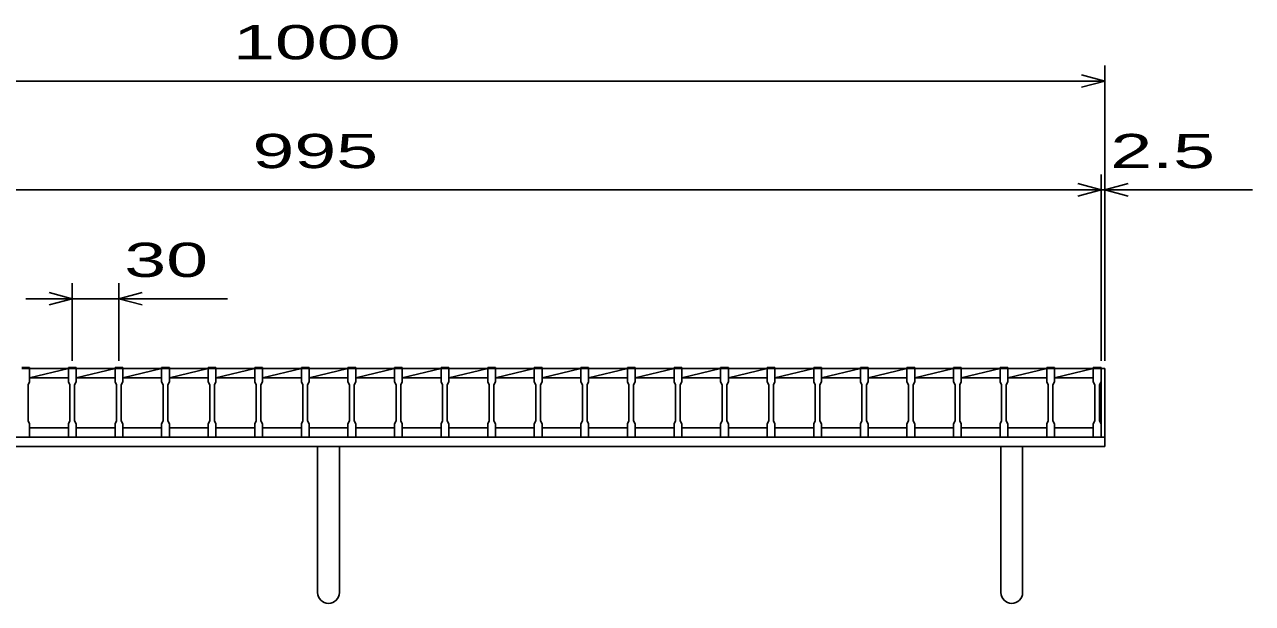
# Model space of a CAD drawing. Units: millimetres, scale not verified. Extents: x -1820 to 1731, y -1282 to 1054.
# Drawn here: x -1117 to -326, y -638 to -266 of the extents above; entities that cross this region are included whole.
import ezdxf
from ezdxf.enums import TextEntityAlignment as Align

# ---------------------------------------------------------------- set-up
doc = ezdxf.new("R2010")
doc.units = ezdxf.units.MM
doc.header["$LTSCALE"] = 10
for name, color, linetype, lineweight in [('16', 3, 'Continuous', 25), ('19', 6, 'Continuous', 25), ('22', 4, 'Continuous', 25)]:
    doc.layers.add(name, color=color, linetype=linetype, lineweight=lineweight)
doc.styles.add('ベクトル', font='')
doc.styles.get('ベクトル').set_extended_font_data('ベクトル')

msp = doc.modelspace()

# ---------------------------------------------------------------- linework, layer by layer
at = {"layer": '16'}
for p, q in [((-1119, -486.8), (-1114, -486.8)), ((-1114, -487.5), (-1119, -487.5)), ((-1114, -486.8), (-1114, -487.5)), ((-1114, -496), (-1114, -487.5)), ((-1114, -487.5), (-1089, -487.5)), ((-1114, -493.5), (-1089, -487.5)), ((-1089, -487.5), (-1089, -486.8)), ((-1089, -486.8), (-1084, -486.8)), ((-1089, -487.5), (-1089, -496)), ((-1084, -487.5), (-1089, -487.5)), ((-1084, -486.8), (-1084, -487.5)), ((-1084, -496), (-1084, -487.5)), ((-1084, -487.5), (-1059, -487.5)), ((-1084, -493.5), (-1059, -487.5)), ((-1059, -487.5), (-1059, -486.8)), ((-1059, -486.8), (-1054, -486.8)), ((-1059, -487.5), (-1059, -496)), ((-1054, -487.5), (-1059, -487.5)), ((-1054, -486.8), (-1054, -487.5)), ((-1054, -496), (-1054, -487.5)), ((-1054, -487.5), (-1029, -487.5)), ((-1054, -493.5), (-1029, -487.5)), ((-1029, -487.5), (-1029, -486.8)), ((-1029, -486.8), (-1024, -486.8)), ((-1029, -487.5), (-1029, -496)), ((-1024, -487.5), (-1029, -487.5)), ((-1024, -486.8), (-1024, -487.5)), ((-1024, -496), (-1024, -487.5)), ((-1024, -487.5), (-999, -487.5)), ((-1024, -493.5), (-999, -487.5)), ((-999, -487.5), (-999, -486.8)), ((-999, -486.8), (-994, -486.8)), ((-999, -487.5), (-999, -496)), ((-994, -487.5), (-999, -487.5)), ((-994, -486.8), (-994, -487.5)), ((-994, -496), (-994, -487.5)), ((-994, -487.5), (-969, -487.5)), ((-994, -493.5), (-969, -487.5)), ((-969, -487.5), (-969, -486.8)), ((-969, -486.8), (-964, -486.8)), ((-969, -487.5), (-969, -496)), ((-964, -487.5), (-969, -487.5)), ((-964, -486.8), (-964, -487.5)), ((-964, -496), (-964, -487.5)), ((-964, -487.5), (-939, -487.5)), ((-964, -493.5), (-939, -487.5)), ((-939, -487.5), (-939, -486.8)), ((-939, -486.8), (-934, -486.8)), ((-939, -487.5), (-939, -496)), ((-934, -487.5), (-939, -487.5)), ((-934, -486.8), (-934, -487.5)), ((-934, -496), (-934, -487.5)), ((-934, -487.5), (-909, -487.5)), ((-934, -493.5), (-909, -487.5)), ((-909, -487.5), (-909, -486.8)), ((-909, -486.8), (-904, -486.8)), ((-909, -487.5), (-909, -496)), ((-904, -487.5), (-909, -487.5)), ((-904, -486.8), (-904, -487.5)), ((-904, -496), (-904, -487.5)), ((-904, -487.5), (-879, -487.5)), ((-904, -493.5), (-879, -487.5)), ((-879, -487.5), (-879, -486.8)), ((-879, -486.8), (-874, -486.8)), ((-879, -487.5), (-879, -496)), ((-874, -487.5), (-879, -487.5)), ((-874, -486.8), (-874, -487.5)), ((-874, -496), (-874, -487.5)), ((-874, -487.5), (-849, -487.5)), ((-874, -493.5), (-849, -487.5)), ((-849, -487.5), (-849, -486.8)), ((-849, -486.8), (-844, -486.8)), ((-849, -487.5), (-849, -496)), ((-844, -487.5), (-849, -487.5)), ((-844, -486.8), (-844, -487.5)), ((-844, -496), (-844, -487.5)), ((-844, -487.5), (-819, -487.5)), ((-844, -493.5), (-819, -487.5)), ((-819, -487.5), (-819, -486.8)), ((-819, -486.8), (-814, -486.8)), ((-819, -487.5), (-819, -496)), ((-814, -487.5), (-819, -487.5)), ((-814, -486.8), (-814, -487.5)), ((-814, -496), (-814, -487.5)), ((-814, -487.5), (-789, -487.5)), ((-814, -493.5), (-789, -487.5)), ((-789, -487.5), (-789, -486.8)), ((-789, -486.8), (-784, -486.8)), ((-789, -487.5), (-789, -496)), ((-784, -487.5), (-789, -487.5)), ((-784, -486.8), (-784, -487.5)), ((-784, -496), (-784, -487.5)), ((-784, -487.5), (-759, -487.5)), ((-784, -493.5), (-759, -487.5)), ((-759, -487.5), (-759, -486.8)), ((-759, -486.8), (-754, -486.8)), ((-759, -487.5), (-759, -496)), ((-754, -487.5), (-759, -487.5)), ((-754, -486.8), (-754, -487.5)), ((-754, -496), (-754, -487.5)), ((-754, -487.5), (-729, -487.5)), ((-754, -493.5), (-729, -487.5)), ((-729, -487.5), (-729, -486.8)), ((-729, -486.8), (-724, -486.8)), ((-729, -487.5), (-729, -496)), ((-724, -487.5), (-729, -487.5)), ((-724, -486.8), (-724, -487.5)), ((-724, -496), (-724, -487.5)), ((-724, -487.5), (-699, -487.5)), ((-724, -493.5), (-699, -487.5)), ((-699, -487.5), (-699, -486.8)), ((-699, -486.8), (-694, -486.8)), ((-699, -487.5), (-699, -496)), ((-694, -487.5), (-699, -487.5)), ((-694, -486.8), (-694, -487.5)), ((-694, -496), (-694, -487.5)), ((-694, -487.5), (-669, -487.5)), ((-694, -493.5), (-669, -487.5)), ((-669, -487.5), (-669, -486.8)), ((-669, -486.8), (-664, -486.8)), ((-669, -487.5), (-669, -496)), ((-664, -487.5), (-669, -487.5)), ((-664, -486.8), (-664, -487.5)), ((-664, -496), (-664, -487.5)), ((-664, -487.5), (-639, -487.5)), ((-664, -493.5), (-639, -487.5)), ((-639, -487.5), (-639, -486.8)), ((-639, -486.8), (-634, -486.8)), ((-639, -487.5), (-639, -496)), ((-634, -487.5), (-639, -487.5)), ((-634, -486.8), (-634, -487.5)), ((-634, -496), (-634, -487.5)), ((-634, -487.5), (-609, -487.5)), ((-634, -493.5), (-609, -487.5)), ((-609, -487.5), (-609, -486.8)), ((-609, -486.8), (-604, -486.8)), ((-609, -487.5), (-609, -496)), ((-604, -487.5), (-609, -487.5)), ((-604, -486.8), (-604, -487.5)), ((-604, -496), (-604, -487.5)), ((-604, -487.5), (-579, -487.5)), ((-604, -493.5), (-579, -487.5)), ((-579, -487.5), (-579, -486.8)), ((-579, -486.8), (-574, -486.8)), ((-579, -487.5), (-579, -496)), ((-574, -487.5), (-579, -487.5)), ((-574, -486.8), (-574, -487.5)), ((-574, -496), (-574, -487.5)), ((-574, -487.5), (-549, -487.5)), ((-574, -493.5), (-549, -487.5)), ((-549, -487.5), (-549, -486.8)), ((-549, -486.8), (-544, -486.8)), ((-549, -487.5), (-549, -496)), ((-544, -487.5), (-549, -487.5)), ((-544, -486.8), (-544, -487.5)), ((-544, -496), (-544, -487.5)), ((-544, -487.5), (-519, -487.5)), ((-544, -493.5), (-519, -487.5)), ((-519, -487.5), (-519, -486.8)), ((-519, -486.8), (-514, -486.8)), ((-519, -487.5), (-519, -496)), ((-514, -487.5), (-519, -487.5)), ((-514, -486.8), (-514, -487.5)), ((-514, -496), (-514, -487.5)), ((-514, -487.5), (-489, -487.5)), ((-514, -493.5), (-489, -487.5)), ((-489, -487.5), (-489, -486.8)), ((-489, -486.8), (-484, -486.8)), ((-489, -487.5), (-489, -496)), ((-484, -487.5), (-489, -487.5)), ((-484, -486.8), (-484, -487.5)), ((-484, -496), (-484, -487.5)), ((-484, -487.5), (-459, -487.5)), ((-484, -493.5), (-459, -487.5)), ((-459, -487.5), (-459, -486.8)), ((-459, -486.8), (-454, -486.8)), ((-459, -487.5), (-459, -496)), ((-454, -487.5), (-459, -487.5)), ((-454, -486.8), (-454, -487.5)), ((-454, -496), (-454, -487.5)), ((-454, -487.5), (-429, -487.5)), ((-454, -493.5), (-429, -487.5)), ((-429, -487.5), (-429, -486.8)), ((-429, -486.8), (-424, -486.8)), ((-429, -487.5), (-429, -496)), ((-424, -487.5), (-429, -487.5)), ((-424, -486.8), (-424, -487.5)), ((-424, -496), (-424, -487.5)), ((-424, -525.5), (-424, -487.5)), ((-1115, -498), (-1114, -496)), ((-1115, -521), (-1115, -498)), ((-1114, -493.5), (-1089, -493.5)), ((-1089, -496), (-1088, -498)), ((-1088, -498), (-1088, -521)), ((-1085, -498), (-1084, -496)), ((-1085, -521), (-1085, -498)), ((-1084, -493.5), (-1059, -493.5)), ((-1059, -496), (-1058, -498)), ((-1058, -498), (-1058, -521)), ((-1055, -498), (-1054, -496)), ((-1055, -521), (-1055, -498)), ((-1054, -493.5), (-1029, -493.5)), ((-1029, -496), (-1028, -498)), ((-1028, -498), (-1028, -521)), ((-1025, -498), (-1024, -496)), ((-1025, -521), (-1025, -498)), ((-1024, -493.5), (-999, -493.5)), ((-999, -496), (-998, -498)), ((-998, -498), (-998, -521)), ((-995, -498), (-994, -496)), ((-995, -521), (-995, -498)), ((-994, -493.5), (-969, -493.5)), ((-969, -496), (-968, -498)), ((-968, -498), (-968, -521)), ((-965, -498), (-964, -496)), ((-965, -521), (-965, -498)), ((-964, -493.5), (-939, -493.5)), ((-939, -496), (-938, -498)), ((-938, -498), (-938, -521)), ((-935, -498), (-934, -496)), ((-935, -521), (-935, -498)), ((-934, -493.5), (-909, -493.5)), ((-909, -496), (-908, -498)), ((-908, -498), (-908, -521)), ((-905, -498), (-904, -496)), ((-905, -521), (-905, -498)), ((-904, -493.5), (-879, -493.5)), ((-879, -496), (-878, -498)), ((-878, -498), (-878, -521)), ((-875, -498), (-874, -496)), ((-875, -521), (-875, -498)), ((-874, -493.5), (-849, -493.5)), ((-849, -496), (-848, -498)), ((-848, -498), (-848, -521)), ((-845, -498), (-844, -496)), ((-845, -521), (-845, -498)), ((-844, -493.5), (-819, -493.5)), ((-819, -496), (-818, -498)), ((-818, -498), (-818, -521)), ((-815, -498), (-814, -496)), ((-815, -521), (-815, -498)), ((-814, -493.5), (-789, -493.5)), ((-789, -496), (-788, -498)), ((-788, -498), (-788, -521)), ((-785, -498), (-784, -496)), ((-785, -521), (-785, -498)), ((-784, -493.5), (-759, -493.5)), ((-759, -496), (-758, -498)), ((-758, -498), (-758, -521)), ((-755, -498), (-754, -496)), ((-755, -521), (-755, -498)), ((-754, -493.5), (-729, -493.5)), ((-729, -496), (-728, -498)), ((-728, -498), (-728, -521)), ((-725, -498), (-724, -496)), ((-725, -521), (-725, -498)), ((-724, -493.5), (-699, -493.5)), ((-699, -496), (-698, -498)), ((-698, -498), (-698, -521)), ((-695, -498), (-694, -496)), ((-695, -521), (-695, -498)), ((-694, -493.5), (-669, -493.5)), ((-669, -496), (-668, -498)), ((-668, -498), (-668, -521)), ((-665, -498), (-664, -496)), ((-665, -521), (-665, -498)), ((-664, -493.5), (-639, -493.5)), ((-639, -496), (-638, -498)), ((-638, -498), (-638, -521)), ((-635, -498), (-634, -496)), ((-635, -521), (-635, -498)), ((-634, -493.5), (-609, -493.5)), ((-609, -496), (-608, -498)), ((-608, -498), (-608, -521)), ((-605, -498), (-604, -496)), ((-605, -521), (-605, -498)), ((-604, -493.5), (-579, -493.5)), ((-579, -496), (-578, -498)), ((-578, -498), (-578, -521)), ((-575, -498), (-574, -496)), ((-575, -521), (-575, -498)), ((-574, -493.5), (-549, -493.5)), ((-549, -496), (-548, -498)), ((-548, -498), (-548, -521)), ((-545, -498), (-544, -496)), ((-545, -521), (-545, -498)), ((-544, -493.5), (-519, -493.5)), ((-519, -496), (-518, -498)), ((-518, -498), (-518, -521)), ((-515, -498), (-514, -496)), ((-515, -521), (-515, -498)), ((-514, -493.5), (-489, -493.5)), ((-489, -496), (-488, -498)), ((-488, -498), (-488, -521)), ((-485, -498), (-484, -496)), ((-485, -521), (-485, -498)), ((-484, -493.5), (-459, -493.5)), ((-459, -496), (-458, -498)), ((-458, -498), (-458, -521)), ((-455, -498), (-454, -496)), ((-455, -521), (-455, -498)), ((-454, -493.5), (-429, -493.5)), ((-429, -496), (-428, -498)), ((-428, -498), (-428, -521)), ((-425, -498), (-424, -496)), ((-425, -521), (-425, -498)), ((-1114, -523), (-1115, -521)), ((-1088, -521), (-1089, -523)), ((-1084, -523), (-1085, -521)), ((-1058, -521), (-1059, -523)), ((-1054, -523), (-1055, -521)), ((-1028, -521), (-1029, -523)), ((-1024, -523), (-1025, -521)), ((-998, -521), (-999, -523)), ((-994, -523), (-995, -521)), ((-968, -521), (-969, -523)), ((-964, -523), (-965, -521)), ((-938, -521), (-939, -523)), ((-934, -523), (-935, -521)), ((-908, -521), (-909, -523)), ((-904, -523), (-905, -521)), ((-878, -521), (-879, -523)), ((-874, -523), (-875, -521)), ((-848, -521), (-849, -523)), ((-844, -523), (-845, -521)), ((-818, -521), (-819, -523)), ((-814, -523), (-815, -521)), ((-788, -521), (-789, -523)), ((-784, -523), (-785, -521)), ((-758, -521), (-759, -523)), ((-754, -523), (-755, -521)), ((-728, -521), (-729, -523)), ((-724, -523), (-725, -521)), ((-698, -521), (-699, -523)), ((-694, -523), (-695, -521)), ((-668, -521), (-669, -523)), ((-664, -523), (-665, -521)), ((-638, -521), (-639, -523)), ((-634, -523), (-635, -521)), ((-608, -521), (-609, -523)), ((-604, -523), (-605, -521)), ((-578, -521), (-579, -523)), ((-574, -523), (-575, -521)), ((-548, -521), (-549, -523)), ((-544, -523), (-545, -521)), ((-518, -521), (-519, -523)), ((-514, -523), (-515, -521)), ((-488, -521), (-489, -523)), ((-484, -523), (-485, -521)), ((-458, -521), (-459, -523)), ((-454, -523), (-455, -521)), ((-428, -521), (-429, -523)), ((-424, -523), (-425, -521)), ((-1114, -531.5), (-1114, -523)), ((-1114, -525.5), (-1089, -525.5)), ((-1089, -523), (-1089, -531.5)), ((-1084, -531.5), (-1084, -523)), ((-1084, -525.5), (-1059, -525.5)), ((-1059, -523), (-1059, -531.5)), ((-1054, -531.5), (-1054, -523)), ((-1054, -525.5), (-1029, -525.5)), ((-1029, -523), (-1029, -531.5)), ((-1024, -531.5), (-1024, -523)), ((-1024, -525.5), (-999, -525.5)), ((-999, -523), (-999, -531.5)), ((-994, -531.5), (-994, -523)), ((-994, -525.5), (-969, -525.5)), ((-969, -523), (-969, -531.5)), ((-964, -531.5), (-964, -523)), ((-964, -525.5), (-939, -525.5)), ((-939, -523), (-939, -531.5)), ((-934, -531.5), (-934, -523)), ((-934, -525.5), (-909, -525.5)), ((-909, -523), (-909, -531.5)), ((-904, -531.5), (-904, -523)), ((-904, -525.5), (-879, -525.5)), ((-879, -523), (-879, -531.5)), ((-874, -531.5), (-874, -523)), ((-874, -525.5), (-849, -525.5)), ((-849, -523), (-849, -531.5)), ((-844, -531.5), (-844, -523)), ((-844, -525.5), (-819, -525.5)), ((-819, -523), (-819, -531.5)), ((-814, -531.5), (-814, -523)), ((-814, -525.5), (-789, -525.5)), ((-789, -523), (-789, -531.5)), ((-784, -531.5), (-784, -523)), ((-784, -525.5), (-759, -525.5)), ((-759, -523), (-759, -531.5)), ((-754, -531.5), (-754, -523)), ((-754, -525.5), (-729, -525.5)), ((-729, -523), (-729, -531.5)), ((-724, -531.5), (-724, -523)), ((-724, -525.5), (-699, -525.5)), ((-699, -523), (-699, -531.5)), ((-694, -531.5), (-694, -523)), ((-694, -525.5), (-669, -525.5)), ((-669, -523), (-669, -531.5)), ((-664, -531.5), (-664, -523)), ((-664, -525.5), (-639, -525.5)), ((-639, -523), (-639, -531.5)), ((-634, -531.5), (-634, -523)), ((-634, -525.5), (-609, -525.5)), ((-609, -523), (-609, -531.5)), ((-604, -531.5), (-604, -523)), ((-604, -525.5), (-579, -525.5)), ((-579, -523), (-579, -531.5)), ((-574, -531.5), (-574, -523)), ((-574, -525.5), (-549, -525.5)), ((-549, -523), (-549, -531.5)), ((-544, -531.5), (-544, -523)), ((-544, -525.5), (-519, -525.5)), ((-519, -523), (-519, -531.5)), ((-514, -531.5), (-514, -523)), ((-514, -525.5), (-489, -525.5)), ((-489, -523), (-489, -531.5)), ((-484, -531.5), (-484, -523)), ((-484, -525.5), (-459, -525.5)), ((-459, -523), (-459, -531.5)), ((-454, -531.5), (-454, -523)), ((-454, -525.5), (-429, -525.5)), ((-429, -523), (-429, -531.5)), ((-424, -531.5), (-424, -523)), ((-1119, -531.5), (-1114, -531.5)), ((-1089, -531.5), (-1084, -531.5)), ((-1059, -531.5), (-1054, -531.5)), ((-1029, -531.5), (-1024, -531.5)), ((-999, -531.5), (-994, -531.5)), ((-969, -531.5), (-964, -531.5)), ((-939, -531.5), (-934, -531.5)), ((-909, -531.5), (-904, -531.5)), ((-879, -531.5), (-874, -531.5)), ((-849, -531.5), (-844, -531.5)), ((-819, -531.5), (-814, -531.5)), ((-789, -531.5), (-784, -531.5)), ((-759, -531.5), (-754, -531.5)), ((-729, -531.5), (-724, -531.5)), ((-699, -531.5), (-694, -531.5)), ((-669, -531.5), (-664, -531.5)), ((-639, -531.5), (-634, -531.5)), ((-609, -531.5), (-604, -531.5)), ((-579, -531.5), (-574, -531.5)), ((-549, -531.5), (-544, -531.5)), ((-519, -531.5), (-514, -531.5)), ((-489, -531.5), (-484, -531.5)), ((-459, -531.5), (-454, -531.5)), ((-429, -531.5), (-424, -531.5))]:
    msp.add_line(p, q, dxfattribs=at)
at = {"layer": '19'}
for p, q in [((-424, -487.5), (-421.5, -487.5)), ((-421.5, -487.5), (-421.5, -531.5)), ((-1421.5, -531.5), (-421.5, -531.5)), ((-421.5, -537.5), (-1421.5, -537.5)), ((-928.5, -537.5), (-928.5, -631.5)), ((-914.5, -631.5), (-914.5, -537.5)), ((-488.5, -537.5), (-488.5, -631.5)), ((-474.5, -631.5), (-474.5, -537.5)), ((-421.5, -531.5), (-421.5, -537.5))]:
    msp.add_line(p, q, dxfattribs=at)
for centre in [(-921.5, -631.5), (-481.5, -631.5)]:
    msp.add_arc(centre, 7, 180, 0, dxfattribs=at)
at = {"layer": '22'}
for p, q in [((-421.5, -482.5), (-421.5, -292.5)), ((-421.5, -302.5), (-436.5, -298.5)), ((-1421.5, -302.5), (-421.5, -302.5)), ((-436.5, -306.5), (-421.5, -302.5)), ((-424, -482.5), (-424, -362.5)), ((-421.5, -482.5), (-421.5, -362.5)), ((-424, -372.5), (-439, -368.5)), ((-421.5, -372.5), (-406.5, -368.5)), ((-1419, -372.5), (-424, -372.5)), ((-439, -376.5), (-424, -372.5)), ((-424, -372.5), (-421.5, -372.5)), ((-406.5, -376.5), (-421.5, -372.5)), ((-421.5, -372.5), (-326.5, -372.5)), ((-1086.5, -482.5), (-1086.5, -432.5)), ((-1056.5, -432.5), (-1056.5, -482.5)), ((-1086.5, -442.5), (-1116.5, -442.5)), ((-1086.5, -442.5), (-1101.5, -438.5)), ((-1101.5, -446.5), (-1086.5, -442.5)), ((-1086.5, -442.5), (-1056.5, -442.5)), ((-1056.5, -442.5), (-1041.5, -438.5)), ((-1041.5, -446.5), (-1056.5, -442.5)), ((-1056.5, -442.5), (-986.5, -442.5))]:
    msp.add_line(p, q, dxfattribs=at)

# ---------------------------------------------------------------- texts
at = {"layer": '22', "color": 2, "style": 'ベクトル', "width": 1.65}
for s, p in [(' 1000 ', (-996.5, -277.5)), (' 995 ', (-984, -347.5)), (' 2.5 ', (-431.5, -347.5)), (' 30 ', (-1066.5, -417.5))]:
    msp.add_text(s, height=21.99, dxfattribs=at).set_placement(p, align=Align.MIDDLE_LEFT)

doc.saveas('drawing.dxf')
